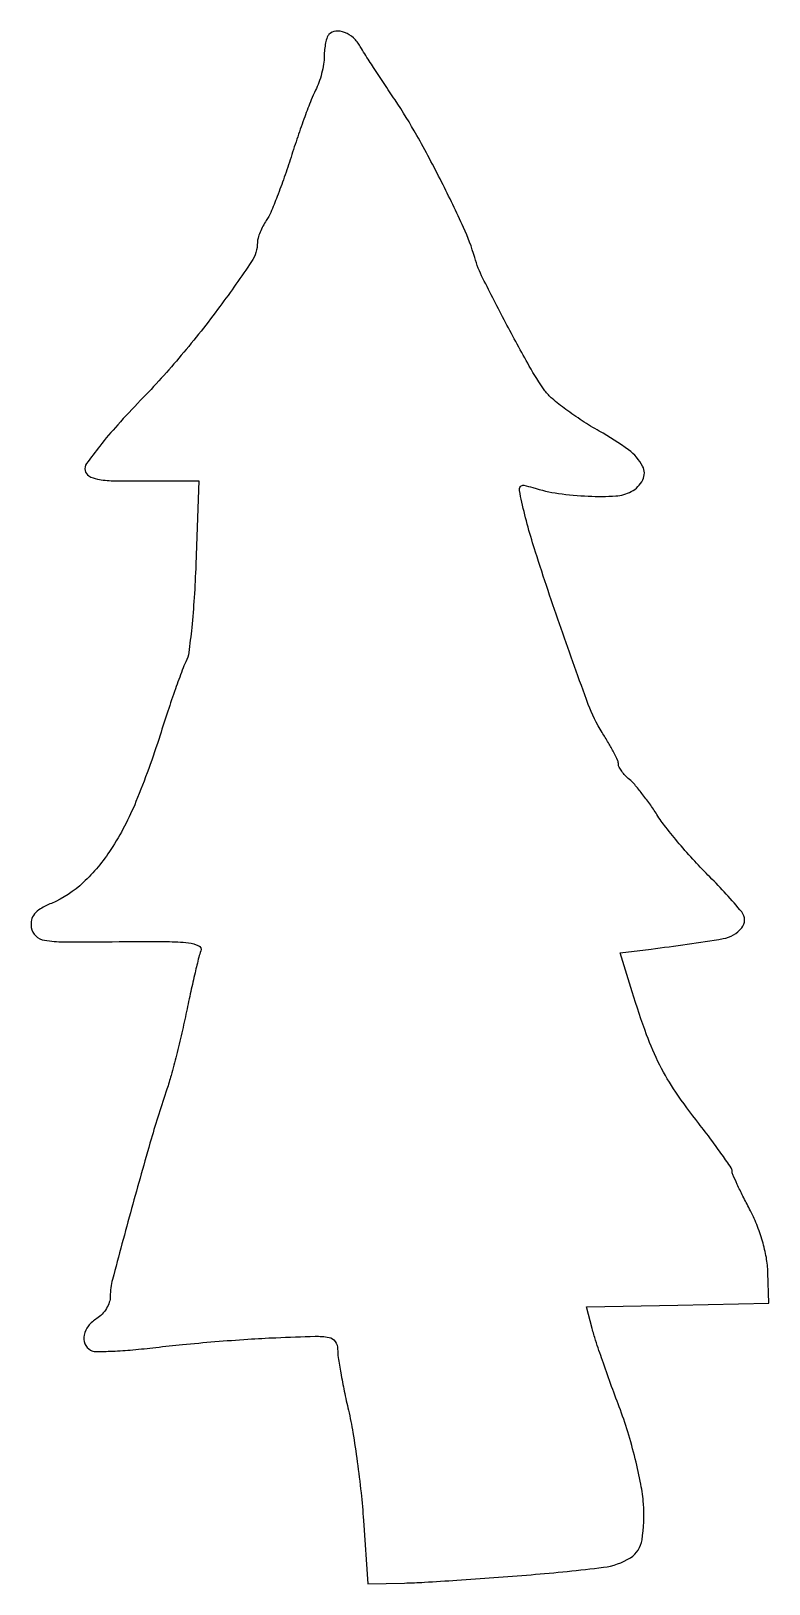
# Model space of a CAD drawing. Extents: x 0 to 110, y 0 to 233.
import ezdxf

# ---------------------------------------------------------------- set-up
doc = ezdxf.new("R2010")
doc.units = 0

msp = doc.modelspace()

# ---------------------------------------------------------------- linework, layer by layer
msp.add_lwpolyline([(44.701236, 232.367903, 0.115215), (44.429776, 231.931025, 0.028616), (44.204178, 231.113801, 0.027736), (44.047779, 230.123721, 0.024712), (43.993839, 229.083333, -0.039523), (43.898386, 227.913137, -0.022591), (43.60883, 226.524479, -0.022455), (43.188794, 225.145376, -0.03443), (42.691821, 224, 0.026199), (42.04547, 222.575002, 0.005592), (41.081433, 220.03125, 0.005832), (40.03049, 217.054692, 0.005522), (39.029365, 214, -0.007803), (38.025656, 210.983972, -0.008832), (36.966862, 208.123701, -0.008181), (35.986043, 205.72777, -0.047238), (35.331384, 204.527494, 0.027193), (34.821796, 203.676131, 0.024913), (34.391094, 202.749671, 0.02574), (34.090789, 201.883911, 0.070721), (34, 201.245235, -0.148871), (33.122728, 198.364115, -0.011375), (28.391926, 191.65115, -0.016053), (22.621153, 184.348325, -0.017252), (16.525423, 177.609686, 0.009231), (13.102402, 173.945523, 0.016048), (10.418977, 170.765022, 0.012255), (8.450385, 168.144218, 0.207006), (8.228285, 167.109686, 0.21137), (8.802855, 166.293488, 0.090726), (10.076849, 165.814167, 0.039328), (12.413676, 165.579042, 0.006662), (16.899791, 165.541629), (25.250408, 165.583258), (24.794298, 153.041629, -0.007031), (24.54457, 148.092244, -0.009313), (24.170116, 143.596603, -0.007059), (23.735942, 139.86547, -0.086447), (23.309918, 138.5, 0.030392), (22.758762, 137.246079, 0.003781), (21.749158, 134.44375, 0.004447), (20.603757, 131.092549, 0.00367), (19.440647, 127.5, -0.020988), (15.842001, 117.571791, -0.04599), (12.100583, 110.413598, -0.061068), (7.964802, 105.458587, -0.087531), (3.185727, 102.336564, 0.029221), (1.57356, 101.532836, 0.089943), (0.645228, 100.750428, 0.124341), (0.217074, 99.849578, 0.084585), (0.185727, 98.709725, 0.172355), (0.839232, 97.462483, 0.14806), (2.177441, 96.811387, 0.039259), (5.034823, 96.581268, 0.00259), (13.3027, 96.608526, -0.003304), (20.444383, 96.621874, -0.026867), (23.706654, 96.430948, -0.082742), (25.227516, 95.998083, -0.392129), (25.534972, 95.230539, 0.030691), (25.234288, 94.275603, 0.00308), (24.671755, 91.951983, 0.003859), (24.039226, 89.171051, 0.00306), (23.397388, 86.15694, -0.005841), (22.6972, 82.956311, -0.00505), (21.889187, 79.613301, -0.005088), (21.09539, 76.598164, -0.014733), (20.463775, 74.534927, 0.010793), (18.116803, 67.078716, 0.004215), (15.185402, 56.686564, 0.001856), (12.331782, 46.078915, 0.064861), (12, 43.532047, -0.083329), (11.852832, 42.65513, -0.05313), (11.4125, 41.716661, -0.051727), (10.765076, 40.86188, -0.065332), (10, 40.232073, 0.083601), (8.721673, 39.099394, 0.120423), (8.081702, 37.737286, 0.150089), (8.209065, 36.44734, 0.156472), (9.038259, 35.476355, 0.142379), (9.800603, 35.264781, 0.007662), (12.330604, 35.334283, 0.011472), (15.375259, 35.5347, 0.008077), (18.788259, 35.893789, -0.006401), (22.79124, 36.328519, -0.003607), (27.658114, 36.758701, -0.0036), (32.576449, 37.122072, -0.005887), (36.75, 37.350903, -0.003715), (42.624827, 37.559959, -0.053225), (44.708502, 37.396662, -0.198549), (45.637013, 36.792887, -0.151707), (46, 35.624078, 0.037493), (46.09215, 34.396925, 0.006285), (46.474021, 32.06728, 0.006852), (46.995892, 29.335274, 0.006032), (47.613689, 26.499626, -0.015511), (48.278213, 23.145022, -0.007253), (48.940274, 18.765515, -0.007178), (49.502466, 14.148729, -0.009985), (49.863689, 10), (50.5, 0.5), (56, 0.635501, 0.008248), (58.971885, 0.757796, 0.002055), (63.826052, 1.057843, 0.0021), (69.377809, 1.447352, 0.002109), (74.918475, 1.882982, 0.009751), (85.750106, 2.99365, 0.110553), (89.783528, 4.42903, 0.219031), (91.525349, 7.102544, 0.053972), (91.731389, 12.473263, 0.030131), (91.347628, 15.414602, 0.013618), (90.509369, 19.212812, 0.013259), (89.386956, 23.253203, 0.01575), (88.107862, 27, -0.003456), (86.819599, 30.490561, -0.003606), (85.598148, 33.949736, -0.003467), (84.584881, 36.954028, -0.015813), (84.063428, 38.722506), (83.223023, 41.945013), (96.861512, 42.222506), (110.5, 42.5), (110.350322, 47.107351, 0.036941), (110.113392, 49.327348, 0.025462), (109.533926, 51.790155, 0.024664), (108.676235, 54.283489, 0.027145), (107.600322, 56.599395, -0.006142), (106.6042, 58.527335, -0.008558), (105.763845, 60.278164, -0.005657), (105.104407, 61.758521, -0.102294), (105, 62.26351, 0.149589), (104.843787, 62.773967, 0.004224), (103.529685, 64.684918, 0.00826), (101.912699, 66.914952, 0.005544), (99.994673, 69.412092, -0.01713), (96.56039, 74.104456, -0.032408), (94.180767, 78.140255, -0.029603), (92.211753, 82.68575, -0.011965), (90.048894, 89.090727), (88.23681, 94.912966), (92.868405, 95.501312, 0.00869), (103.669349, 97.064537, 0.183368), (106.434006, 98.661527, 0.356665), (106.431784, 101.04939, 0.025822), (101.668708, 106.28933, -0.011624), (99.399237, 108.647907, -0.009619), (97.090585, 111.260781, -0.009743), (95.065881, 113.739419, -0.025595), (93.743113, 115.614884, 0.012596), (92.676979, 117.213098, 0.012083), (91.517322, 118.778326, 0.012102), (90.428382, 120.108488, 0.041989), (89.636006, 120.887125, -0.02969), (89.00987, 121.472876, -0.03295), (88.480577, 122.109665, -0.034966), (88.108549, 122.706111, -0.122556), (88, 123.142317, 0.108608), (87.88111, 123.683194, 0.010215), (87.281949, 124.913592, 0.01271), (86.491743, 126.363449, 0.009666), (85.55557, 127.911972, -0.052555), (83.483854, 132.113696, -0.004466), (79.41656, 143.462237, -0.00621), (75.589258, 154.904716, -0.021938), (73.548561, 162.380156, -0.014159), (73.207576, 164.112884, -0.207074), (73.353746, 164.70408, -0.287147), (73.848583, 164.890784, -0.025536), (75.198281, 164.546837, 0.039081), (79.017886, 163.682825, 0.026056), (83.487281, 163.269403, 0.024398), (87.605885, 163.305026, 0.108918), (89.91727, 163.955724, 0.154083), (91.628267, 165.707447, 0.243156), (91.609404, 167.762623, 0.114007), (89.516122, 170.181979, 0.029184), (85.135062, 173.003386, -0.015535), (82.568902, 174.558634, -0.015841), (80.121269, 176.26064, -0.015805), (78.093021, 177.87049, -0.061166), (77.00483, 179.047728, -0.028328), (74.650281, 182.743153, -0.006455), (71.106244, 189.26547, -0.00546), (67.723484, 195.860916, -0.044967), (66.494683, 199, 0.036418), (64.830565, 203.474688, 0.009831), (61.54663, 210.298874, 0.010409), (57.842956, 217.259476, 0.020982), (54.585051, 222.552257, -0.002132), (52.939895, 225.01221, -0.002376), (51.374749, 227.398814, -0.002192), (50.059315, 229.445171, -0.012509), (49.392817, 230.552257, 0.077453), (48.36021, 231.851649, 0.094141), (47.042315, 232.672365, 0.116311), (45.733919, 232.853636, 0.174614)], format="xyb", close=True)

doc.saveas('drawing.dxf')
